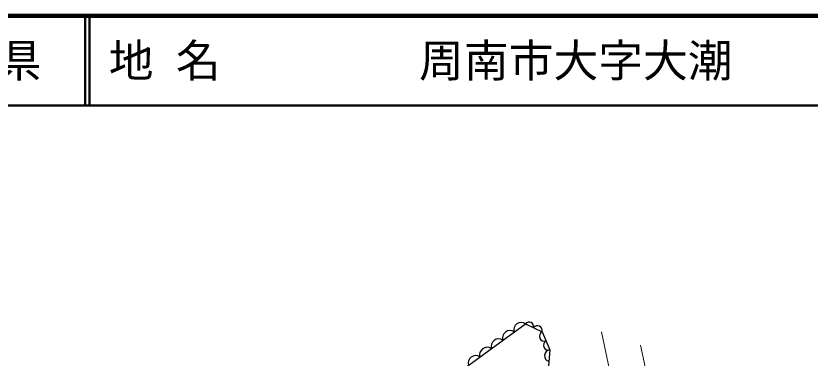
# Model space of a CAD drawing. Units: millimetres at full size, sheet at 1:1000; details may follow other scales. Extents: x 40000 to 680000, y 20000 to 380000.
# Drawn here: x 360014 to 448677, y 341745 to 380000 of the extents above; entities that cross this region are included whole.
import ezdxf
from ezdxf.enums import TextEntityAlignment as Align

# ---------------------------------------------------------------- set-up
doc = ezdxf.new("R2010")
doc.units = ezdxf.units.MM
doc.header["$LTSCALE"] = 1000
for name, color, linetype, lineweight in [('M-BGD', 7, 'Continuous', 25), ('M-STR-HTXT', 7, 'Continuous', 13), ('M-TTL', 2, 'Continuous', 140), ('M-TTL-LINE', 7, 'Continuous', 50)]:
    doc.layers.add(name, color=color, linetype=linetype, lineweight=lineweight)
doc.layers.add('M-TTL-TXT', color=7, linetype='Continuous')
doc.styles.add('ＭＳ ゴシック', font='')
doc.styles.get('ＭＳ ゴシック').set_extended_font_data('MS Gothic')

msp = doc.modelspace()

# ---------------------------------------------------------------- linework, layer by layer
at = {"layer": 'M-BGD'}
for points in [[(382400, 320368), (398300, 332031), (416903, 345596), (418758, 344671)], [(418758, 344671), (419613, 342666), (418868, 333598), (417993, 331342), (406757, 323256), (396190, 315534), (393896, 314067), (391337, 313817)]]:
    msp.add_lwpolyline(points, dxfattribs=at)
for centre, radius, start, end in [((416432, 344924), 820, 54.99971, 197.19645), ((417309, 345283), 498, 344.94795, 142.07477), ((418230, 344824), 550, 343.87492, 143.14779), ((415178, 343981), 843, 56.12994, 196.06622), ((419001, 344182), 546, 116.39914, 289.75476), ((413898, 343047), 843, 56.12994, 196.06622), ((419461, 343194), 549, 120.17897, 285.97493), ((412618, 342114), 843, 56.12994, 196.06622), ((419688, 342016), 654, 96.65454, 253.96039), ((411337, 341180), 843, 56.12994, 196.06622)]:
    msp.add_arc(centre, radius, start, end, dxfattribs=at)
at = {"layer": 'M-STR-HTXT'}
for p, q in [((425384, 344696), (427827, 333112)), ((429741, 343207), (432645, 329815))]:
    msp.add_line(p, q, dxfattribs=at)
at = {"layer": 'M-TTL'}
msp.add_line((680000, 380000), (40000, 380000), dxfattribs=at)
at = {"layer": 'M-TTL-LINE'}
for p, q in [((367750, 380000), (367750, 370000)), ((368250, 380000), (368250, 370000)), ((40000, 370000), (680000, 370000))]:
    msp.add_line(p, q, dxfattribs=at)

# ---------------------------------------------------------------- texts
at = {"layer": 'M-TTL-TXT', "style": 'ＭＳ ゴシック'}
msp.add_text('山\u3000口\u3000県', height=3666, dxfattribs=at).set_placement((350375, 375000), align=Align.MIDDLE_CENTER)
for s, p in [('地 名', (370380, 375000)), ('周南市大字大潮', (405024, 375000))]:
    msp.add_text(s, height=3666, dxfattribs=at).set_placement(p, align=Align.MIDDLE_LEFT)

doc.saveas('drawing.dxf')
